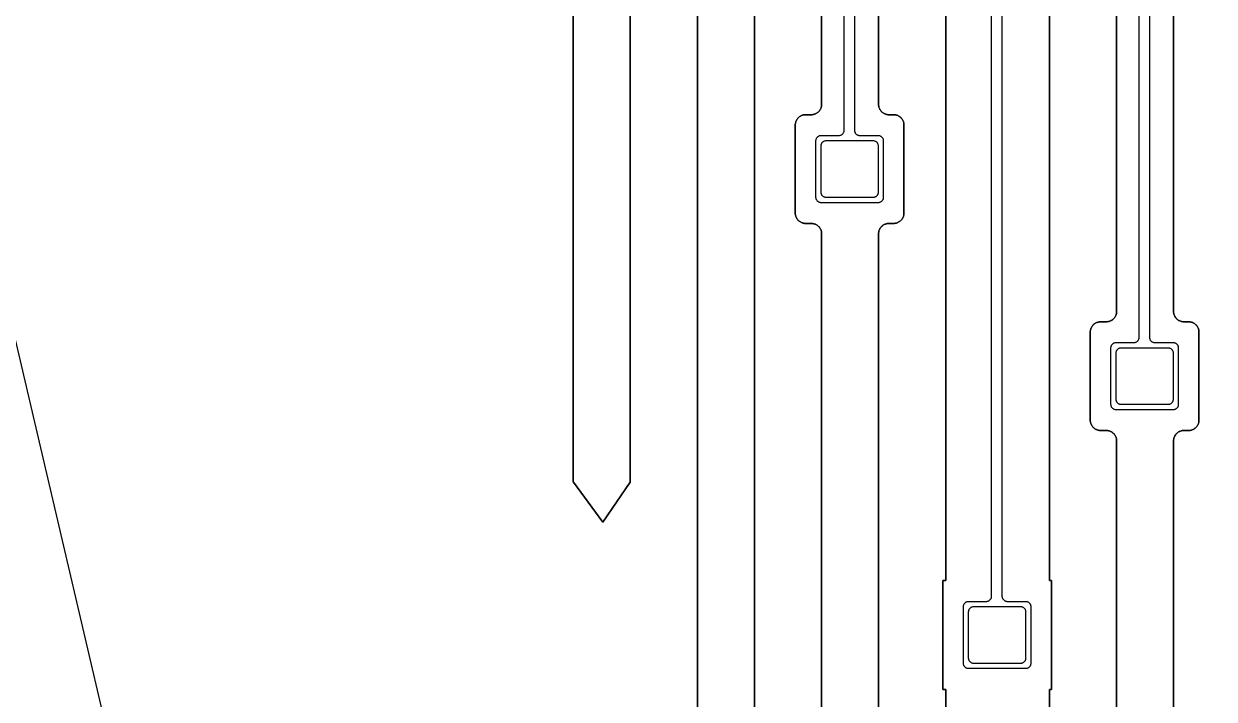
# Model space of a CAD drawing. Extents: x -2057 to 2225, y -44 to 31181.
# Drawn here: x -126.4 to 103.6, y 477.3 to 607.8 of the extents above; entities that cross this region are included whole.
import ezdxf

# ---------------------------------------------------------------- set-up
doc = ezdxf.new("R2010")
doc.units = 0
for name, color, linetype in [('electrode', 6, 'CONTINUOUS'), ('etching', 7, 'CONTINUOUS'), ('L2D0_etching2', 4, 'CONTINUOUS'), ('L3D0_etching3', 5, 'CONTINUOUS'), ('metalization', 8, 'CONTINUOUS'), ('polyimide', 9, 'CONTINUOUS'), ('polyimide_etch_borders', 10, 'CONTINUOUS')]:
    doc.layers.add(name, color=color, linetype=linetype)

msp = doc.modelspace()

# ---------------------------------------------------------------- linework, layer by layer
at = {"layer": 'electrode'}
for points in [[(28.66, 574.247), (28.573, 574.255), (28.487, 574.27), (28.402, 574.293), (28.32, 574.323), (28.241, 574.36), (28.166, 574.403), (28.094, 574.453), (28.027, 574.509), (27.965, 574.571), (27.909, 574.638), (27.859, 574.71), (27.816, 574.785), (27.779, 574.864), (27.749, 574.946), (27.726, 575.031), (27.711, 575.117), (27.703, 575.204), (27.703, 584.291), (27.711, 584.378), (27.726, 584.464), (27.749, 584.548), (27.779, 584.63), (27.816, 584.71), (27.859, 584.785), (27.909, 584.857), (27.965, 584.924), (28.027, 584.985), (28.094, 585.042), (28.166, 585.092), (28.241, 585.135), (28.32, 585.172), (28.402, 585.202), (28.487, 585.225), (28.573, 585.24), (28.66, 585.247), (37.747, 585.247), (37.834, 585.24), (37.92, 585.225), (38.004, 585.202), (38.086, 585.172), (38.166, 585.135), (38.241, 585.092), (38.313, 585.042), (38.38, 584.985), (38.441, 584.924), (38.498, 584.857), (38.548, 584.785), (38.591, 584.71), (38.628, 584.63), (38.658, 584.548), (38.681, 584.464), (38.696, 584.378), (38.703, 584.291), (38.703, 575.204), (38.696, 575.117), (38.681, 575.031), (38.658, 574.946), (38.628, 574.864), (38.591, 574.785), (38.548, 574.71), (38.498, 574.638), (38.441, 574.571), (38.38, 574.509), (38.313, 574.453), (38.241, 574.403), (38.166, 574.36), (38.086, 574.323), (38.004, 574.293), (37.92, 574.27), (37.834, 574.255), (37.747, 574.247)], [(85.66, 534.247), (85.573, 534.255), (85.487, 534.27), (85.402, 534.293), (85.32, 534.323), (85.241, 534.36), (85.166, 534.403), (85.094, 534.453), (85.027, 534.509), (84.965, 534.571), (84.909, 534.638), (84.859, 534.71), (84.816, 534.785), (84.779, 534.864), (84.749, 534.946), (84.726, 535.031), (84.711, 535.117), (84.703, 535.204), (84.703, 544.291), (84.711, 544.378), (84.726, 544.464), (84.749, 544.548), (84.779, 544.63), (84.816, 544.71), (84.859, 544.785), (84.909, 544.857), (84.965, 544.924), (85.027, 544.985), (85.094, 545.042), (85.166, 545.092), (85.241, 545.135), (85.32, 545.172), (85.402, 545.202), (85.487, 545.225), (85.573, 545.24), (85.66, 545.247), (94.747, 545.247), (94.834, 545.24), (94.92, 545.225), (95.004, 545.202), (95.086, 545.172), (95.166, 545.135), (95.241, 545.092), (95.313, 545.042), (95.38, 544.985), (95.441, 544.924), (95.498, 544.857), (95.548, 544.785), (95.591, 544.71), (95.628, 544.63), (95.658, 544.548), (95.681, 544.464), (95.696, 544.378), (95.703, 544.291), (95.703, 535.204), (95.696, 535.117), (95.681, 535.031), (95.658, 534.946), (95.628, 534.864), (95.591, 534.785), (95.548, 534.71), (95.498, 534.638), (95.441, 534.571), (95.38, 534.509), (95.313, 534.453), (95.241, 534.403), (95.166, 534.36), (95.086, 534.323), (95.004, 534.293), (94.92, 534.27), (94.834, 534.255), (94.747, 534.247)], [(57.16, 484.247), (57.073, 484.255), (56.987, 484.27), (56.902, 484.293), (56.82, 484.323), (56.741, 484.36), (56.666, 484.403), (56.594, 484.453), (56.527, 484.509), (56.465, 484.571), (56.409, 484.638), (56.359, 484.71), (56.316, 484.785), (56.279, 484.864), (56.249, 484.946), (56.226, 485.031), (56.211, 485.117), (56.203, 485.204), (56.203, 494.291), (56.211, 494.378), (56.226, 494.464), (56.249, 494.548), (56.279, 494.63), (56.316, 494.71), (56.359, 494.785), (56.409, 494.857), (56.465, 494.924), (56.527, 494.985), (56.594, 495.042), (56.666, 495.092), (56.741, 495.135), (56.82, 495.172), (56.902, 495.202), (56.987, 495.225), (57.073, 495.24), (57.16, 495.247), (66.247, 495.247), (66.334, 495.24), (66.42, 495.225), (66.504, 495.202), (66.586, 495.172), (66.666, 495.135), (66.741, 495.092), (66.813, 495.042), (66.88, 494.985), (66.941, 494.924), (66.998, 494.857), (67.048, 494.785), (67.091, 494.71), (67.128, 494.63), (67.158, 494.548), (67.181, 494.464), (67.196, 494.378), (67.203, 494.291), (67.203, 485.204), (67.196, 485.117), (67.181, 485.031), (67.158, 484.946), (67.128, 484.864), (67.091, 484.785), (67.048, 484.71), (66.998, 484.638), (66.941, 484.571), (66.88, 484.509), (66.813, 484.453), (66.741, 484.403), (66.666, 484.36), (66.586, 484.323), (66.504, 484.293), (66.42, 484.27), (66.334, 484.255), (66.247, 484.247)]]:
    msp.add_lwpolyline(points, close=True, dxfattribs=at)
at = {"layer": 'etching'}
for points in [[(1890.612, 20342.595), (1890.612, 10404.624), (907.37, 8971.06), (907.37, 3311.52), (208.395, -1.125), (80.82, -44.08), (0, 0), (-775.12, 3311.52), (-775.12, 8985.76), (-1736.396, 10397.27), (-1736.396, 20343.044)], [(27.792, 9035.371), (27.792, 592.185), (27.784, 592.059), (27.769, 591.934), (27.745, 591.811), (27.714, 591.689), (27.675, 591.57), (27.629, 591.453), (27.575, 591.339), (27.515, 591.229), (27.447, 591.123), (27.373, 591.021), (27.293, 590.924), (27.207, 590.832), (27.116, 590.746), (27.019, 590.666), (26.917, 590.592), (26.811, 590.525), (26.701, 590.465), (26.587, 590.411), (26.47, 590.365), (26.351, 590.326), (26.229, 590.295), (26.105, 590.271), (25.981, 590.255), (25.855, 590.247), (24.641, 590.247), (24.515, 590.24), (24.39, 590.224), (24.267, 590.2), (24.145, 590.169), (24.026, 590.13), (23.909, 590.084), (23.795, 590.03), (23.685, 589.97), (23.579, 589.902), (23.477, 589.828), (23.38, 589.748), (23.288, 589.662), (23.202, 589.571), (23.122, 589.474), (23.048, 589.372), (22.981, 589.266), (22.921, 589.156), (22.867, 589.042), (22.821, 588.925), (22.782, 588.806), (22.751, 588.684), (22.727, 588.56), (22.711, 588.436), (22.703, 588.31), (22.703, 571.185), (22.711, 571.059), (22.727, 570.934), (22.751, 570.811), (22.782, 570.689), (22.821, 570.57), (22.867, 570.453), (22.921, 570.339), (22.981, 570.229), (23.048, 570.123), (23.122, 570.021), (23.202, 569.924), (23.288, 569.832), (23.38, 569.746), (23.477, 569.666), (23.579, 569.592), (23.685, 569.525), (23.795, 569.465), (23.909, 569.411), (24.026, 569.365), (24.145, 569.326), (24.267, 569.295), (24.39, 569.271), (24.515, 569.255), (24.641, 569.247), (25.855, 569.247), (25.981, 569.24), (26.105, 569.224), (26.229, 569.2), (26.351, 569.169), (26.47, 569.13), (26.587, 569.084), (26.701, 569.03), (26.811, 568.97), (26.917, 568.902), (27.019, 568.828), (27.116, 568.748), (27.207, 568.662), (27.293, 568.571), (27.373, 568.474), (27.447, 568.372), (27.515, 568.266), (27.575, 568.156), (27.629, 568.042), (27.675, 567.925), (27.714, 567.806), (27.745, 567.684), (27.769, 567.56), (27.784, 567.436), (27.792, 567.31), (27.792, 319.247)], [(38.792, 319.247), (38.792, 567.31), (38.8, 567.436), (38.816, 567.56), (38.84, 567.684), (38.871, 567.806), (38.91, 567.925), (38.956, 568.042), (39.009, 568.156), (39.07, 568.266), (39.137, 568.372), (39.211, 568.474), (39.291, 568.571), (39.377, 568.662), (39.469, 568.748), (39.566, 568.828), (39.668, 568.902), (39.774, 568.97), (39.884, 569.03), (39.998, 569.084), (40.114, 569.13), (40.234, 569.169), (40.356, 569.2), (40.479, 569.224), (40.604, 569.24), (40.729, 569.247), (41.766, 569.247), (41.892, 569.255), (42.016, 569.271), (42.14, 569.295), (42.262, 569.326), (42.381, 569.365), (42.498, 569.411), (42.612, 569.465), (42.722, 569.525), (42.828, 569.592), (42.93, 569.666), (43.027, 569.746), (43.118, 569.832), (43.204, 569.924), (43.284, 570.021), (43.358, 570.123), (43.426, 570.229), (43.486, 570.339), (43.54, 570.453), (43.586, 570.57), (43.625, 570.689), (43.656, 570.811), (43.68, 570.934), (43.696, 571.059), (43.703, 571.185), (43.703, 588.31), (43.696, 588.436), (43.68, 588.56), (43.656, 588.684), (43.625, 588.806), (43.586, 588.925), (43.54, 589.042), (43.486, 589.156), (43.426, 589.266), (43.358, 589.372), (43.284, 589.474), (43.204, 589.571), (43.118, 589.662), (43.027, 589.748), (42.93, 589.828), (42.828, 589.902), (42.722, 589.97), (42.612, 590.03), (42.498, 590.084), (42.381, 590.13), (42.262, 590.169), (42.14, 590.2), (42.016, 590.224), (41.892, 590.24), (41.766, 590.247), (40.729, 590.247), (40.604, 590.255), (40.479, 590.271), (40.356, 590.295), (40.234, 590.326), (40.114, 590.365), (39.998, 590.411), (39.884, 590.465), (39.774, 590.525), (39.668, 590.592), (39.566, 590.666), (39.469, 590.746), (39.377, 590.832), (39.291, 590.924), (39.211, 591.021), (39.137, 591.123), (39.07, 591.229), (39.009, 591.339), (38.956, 591.453), (38.91, 591.57), (38.871, 591.689), (38.84, 591.811), (38.816, 591.934), (38.8, 592.059), (38.792, 592.185), (38.792, 9035.377)], [(51.792, 9035.371), (51.792, 500.247), (51.203, 500.247), (51.203, 479.247), (51.792, 479.247), (51.792, 90.707)], [(71.792, 90.707), (71.792, 479.247), (72.203, 479.247), (72.203, 500.247), (71.792, 500.247), (71.792, 9035.377)], [(84.792, 9035.371), (84.792, 552.185), (84.784, 552.059), (84.769, 551.934), (84.745, 551.811), (84.714, 551.689), (84.675, 551.57), (84.629, 551.453), (84.575, 551.339), (84.515, 551.229), (84.447, 551.123), (84.373, 551.021), (84.293, 550.924), (84.207, 550.832), (84.116, 550.746), (84.019, 550.666), (83.917, 550.592), (83.811, 550.525), (83.701, 550.465), (83.587, 550.411), (83.47, 550.365), (83.351, 550.326), (83.229, 550.295), (83.105, 550.271), (82.981, 550.255), (82.855, 550.247), (81.641, 550.247), (81.515, 550.24), (81.39, 550.224), (81.267, 550.2), (81.145, 550.169), (81.026, 550.13), (80.909, 550.084), (80.795, 550.03), (80.685, 549.97), (80.579, 549.902), (80.477, 549.828), (80.38, 549.748), (80.288, 549.662), (80.202, 549.571), (80.122, 549.474), (80.048, 549.372), (79.981, 549.266), (79.921, 549.156), (79.867, 549.042), (79.821, 548.925), (79.782, 548.806), (79.751, 548.684), (79.727, 548.56), (79.711, 548.436), (79.703, 548.31), (79.703, 531.185), (79.711, 531.059), (79.727, 530.934), (79.751, 530.811), (79.782, 530.689), (79.821, 530.57), (79.867, 530.453), (79.921, 530.339), (79.981, 530.229), (80.048, 530.123), (80.122, 530.021), (80.202, 529.924), (80.288, 529.832), (80.38, 529.746), (80.477, 529.666), (80.579, 529.592), (80.685, 529.525), (80.795, 529.465), (80.909, 529.411), (81.026, 529.365), (81.145, 529.326), (81.267, 529.295), (81.39, 529.271), (81.515, 529.255), (81.641, 529.247), (82.855, 529.247), (82.981, 529.24), (83.105, 529.224), (83.229, 529.2), (83.351, 529.169), (83.47, 529.13), (83.587, 529.084), (83.701, 529.03), (83.811, 528.97), (83.917, 528.902), (84.019, 528.828), (84.116, 528.748), (84.207, 528.662), (84.293, 528.571), (84.373, 528.474), (84.447, 528.372), (84.515, 528.266), (84.575, 528.156), (84.629, 528.042), (84.675, 527.925), (84.714, 527.806), (84.745, 527.684), (84.769, 527.56), (84.784, 527.436), (84.792, 527.31), (84.792, 271.247)], [(95.754, 271.247), (95.792, 527.31), (95.8, 527.436), (95.816, 527.56), (95.84, 527.684), (95.871, 527.806), (95.91, 527.925), (95.956, 528.042), (96.009, 528.156), (96.07, 528.266), (96.137, 528.372), (96.211, 528.474), (96.291, 528.571), (96.377, 528.662), (96.469, 528.748), (96.566, 528.828), (96.668, 528.902), (96.774, 528.97), (96.884, 529.03), (96.998, 529.084), (97.114, 529.13), (97.234, 529.169), (97.356, 529.2), (97.479, 529.224), (97.604, 529.24), (97.729, 529.247), (98.766, 529.247), (98.892, 529.255), (99.016, 529.271), (99.14, 529.295), (99.262, 529.326), (99.381, 529.365), (99.498, 529.411), (99.612, 529.465), (99.722, 529.525), (99.828, 529.592), (99.93, 529.666), (100.027, 529.746), (100.118, 529.832), (100.204, 529.924), (100.284, 530.021), (100.358, 530.123), (100.426, 530.229), (100.486, 530.339), (100.54, 530.453), (100.586, 530.57), (100.625, 530.689), (100.656, 530.811), (100.68, 530.934), (100.696, 531.059), (100.703, 531.185), (100.703, 548.31), (100.696, 548.436), (100.68, 548.56), (100.656, 548.684), (100.625, 548.806), (100.586, 548.925), (100.54, 549.042), (100.486, 549.156), (100.426, 549.266), (100.358, 549.372), (100.284, 549.474), (100.204, 549.571), (100.118, 549.662), (100.027, 549.748), (99.93, 549.828), (99.828, 549.902), (99.722, 549.97), (99.612, 550.03), (99.498, 550.084), (99.381, 550.13), (99.262, 550.169), (99.14, 550.2), (99.016, 550.224), (98.892, 550.24), (98.766, 550.247), (97.729, 550.247), (97.604, 550.255), (97.479, 550.271), (97.356, 550.295), (97.234, 550.326), (97.114, 550.365), (96.998, 550.411), (96.884, 550.465), (96.774, 550.525), (96.668, 550.592), (96.566, 550.666), (96.469, 550.746), (96.377, 550.832), (96.291, 550.924), (96.211, 551.021), (96.137, 551.123), (96.07, 551.229), (96.009, 551.339), (95.956, 551.453), (95.91, 551.57), (95.871, 551.689), (95.84, 551.811), (95.816, 551.934), (95.8, 552.059), (95.792, 552.185), (95.792, 9035.377)], [(-20.208, 767.31), (-20.208, 519.247), (-20.17, 519.247), (-14.49, 511.52), (-9.208, 519.247), (-9.208, 767.31)], [(3.792, 667.31), (3.792, 419.247)], [(14.792, 419.247), (14.792, 667.31)]]:
    msp.add_lwpolyline(points, dxfattribs=at)
at = {"layer": 'L2D0_etching2'}
msp.add_lwpolyline([(1890.612, 20342.595), (1890.612, 10404.624), (907.37, 8971.06), (907.37, 3311.52), (208.395, -1.125), (80.82, -44.08), (0, 0), (-775.12, 3311.52), (-775.12, 8985.76), (-1736.396, 10397.27), (-1736.396, 20343.044)], dxfattribs=at)
at = {"layer": 'L3D0_etching3'}
for points in [[(1890.612, 20342.595), (1890.612, 10404.624), (907.37, 8971.06), (907.37, 3311.52), (208.395, -1.125), (80.82, -44.08), (0, 0), (-775.12, 3311.52), (-775.12, 8985.76), (-1736.396, 10397.27), (-1736.396, 20343.044)], [(27.792, 9035.371), (27.792, 592.185), (27.784, 592.059), (27.769, 591.934), (27.745, 591.811), (27.714, 591.689), (27.675, 591.57), (27.629, 591.453), (27.575, 591.339), (27.515, 591.229), (27.447, 591.123), (27.373, 591.021), (27.293, 590.924), (27.207, 590.832), (27.116, 590.746), (27.019, 590.666), (26.917, 590.592), (26.811, 590.525), (26.701, 590.465), (26.587, 590.411), (26.47, 590.365), (26.351, 590.326), (26.229, 590.295), (26.105, 590.271), (25.981, 590.255), (25.855, 590.247), (24.641, 590.247), (24.515, 590.24), (24.39, 590.224), (24.267, 590.2), (24.145, 590.169), (24.026, 590.13), (23.909, 590.084), (23.795, 590.03), (23.685, 589.97), (23.579, 589.902), (23.477, 589.828), (23.38, 589.748), (23.288, 589.662), (23.202, 589.571), (23.122, 589.474), (23.048, 589.372), (22.981, 589.266), (22.921, 589.156), (22.867, 589.042), (22.821, 588.925), (22.782, 588.806), (22.751, 588.684), (22.727, 588.56), (22.711, 588.436), (22.703, 588.31), (22.703, 571.185), (22.711, 571.059), (22.727, 570.934), (22.751, 570.811), (22.782, 570.689), (22.821, 570.57), (22.867, 570.453), (22.921, 570.339), (22.981, 570.229), (23.048, 570.123), (23.122, 570.021), (23.202, 569.924), (23.288, 569.832), (23.38, 569.746), (23.477, 569.666), (23.579, 569.592), (23.685, 569.525), (23.795, 569.465), (23.909, 569.411), (24.026, 569.365), (24.145, 569.326), (24.267, 569.295), (24.39, 569.271), (24.515, 569.255), (24.641, 569.247), (25.855, 569.247), (25.981, 569.24), (26.105, 569.224), (26.229, 569.2), (26.351, 569.169), (26.47, 569.13), (26.587, 569.084), (26.701, 569.03), (26.811, 568.97), (26.917, 568.902), (27.019, 568.828), (27.116, 568.748), (27.207, 568.662), (27.293, 568.571), (27.373, 568.474), (27.447, 568.372), (27.515, 568.266), (27.575, 568.156), (27.629, 568.042), (27.675, 567.925), (27.714, 567.806), (27.745, 567.684), (27.769, 567.56), (27.784, 567.436), (27.792, 567.31), (27.792, 319.247)], [(38.792, 319.247), (38.792, 567.31), (38.8, 567.436), (38.816, 567.56), (38.84, 567.684), (38.871, 567.806), (38.91, 567.925), (38.956, 568.042), (39.009, 568.156), (39.07, 568.266), (39.137, 568.372), (39.211, 568.474), (39.291, 568.571), (39.377, 568.662), (39.469, 568.748), (39.566, 568.828), (39.668, 568.902), (39.774, 568.97), (39.884, 569.03), (39.998, 569.084), (40.114, 569.13), (40.234, 569.169), (40.356, 569.2), (40.479, 569.224), (40.604, 569.24), (40.729, 569.247), (41.766, 569.247), (41.892, 569.255), (42.016, 569.271), (42.14, 569.295), (42.262, 569.326), (42.381, 569.365), (42.498, 569.411), (42.612, 569.465), (42.722, 569.525), (42.828, 569.592), (42.93, 569.666), (43.027, 569.746), (43.118, 569.832), (43.204, 569.924), (43.284, 570.021), (43.358, 570.123), (43.426, 570.229), (43.486, 570.339), (43.54, 570.453), (43.586, 570.57), (43.625, 570.689), (43.656, 570.811), (43.68, 570.934), (43.696, 571.059), (43.703, 571.185), (43.703, 588.31), (43.696, 588.436), (43.68, 588.56), (43.656, 588.684), (43.625, 588.806), (43.586, 588.925), (43.54, 589.042), (43.486, 589.156), (43.426, 589.266), (43.358, 589.372), (43.284, 589.474), (43.204, 589.571), (43.118, 589.662), (43.027, 589.748), (42.93, 589.828), (42.828, 589.902), (42.722, 589.97), (42.612, 590.03), (42.498, 590.084), (42.381, 590.13), (42.262, 590.169), (42.14, 590.2), (42.016, 590.224), (41.892, 590.24), (41.766, 590.247), (40.729, 590.247), (40.604, 590.255), (40.479, 590.271), (40.356, 590.295), (40.234, 590.326), (40.114, 590.365), (39.998, 590.411), (39.884, 590.465), (39.774, 590.525), (39.668, 590.592), (39.566, 590.666), (39.469, 590.746), (39.377, 590.832), (39.291, 590.924), (39.211, 591.021), (39.137, 591.123), (39.07, 591.229), (39.009, 591.339), (38.956, 591.453), (38.91, 591.57), (38.871, 591.689), (38.84, 591.811), (38.816, 591.934), (38.8, 592.059), (38.792, 592.185), (38.792, 9035.377)], [(51.792, 9035.371), (51.792, 500.247), (51.203, 500.247), (51.203, 479.247), (51.792, 479.247), (51.792, 90.707)], [(71.792, 90.707), (71.792, 479.247), (72.203, 479.247), (72.203, 500.247), (71.792, 500.247), (71.792, 9035.377)], [(84.792, 9035.371), (84.792, 552.185), (84.784, 552.059), (84.769, 551.934), (84.745, 551.811), (84.714, 551.689), (84.675, 551.57), (84.629, 551.453), (84.575, 551.339), (84.515, 551.229), (84.447, 551.123), (84.373, 551.021), (84.293, 550.924), (84.207, 550.832), (84.116, 550.746), (84.019, 550.666), (83.917, 550.592), (83.811, 550.525), (83.701, 550.465), (83.587, 550.411), (83.47, 550.365), (83.351, 550.326), (83.229, 550.295), (83.105, 550.271), (82.981, 550.255), (82.855, 550.247), (81.641, 550.247), (81.515, 550.24), (81.39, 550.224), (81.267, 550.2), (81.145, 550.169), (81.026, 550.13), (80.909, 550.084), (80.795, 550.03), (80.685, 549.97), (80.579, 549.902), (80.477, 549.828), (80.38, 549.748), (80.288, 549.662), (80.202, 549.571), (80.122, 549.474), (80.048, 549.372), (79.981, 549.266), (79.921, 549.156), (79.867, 549.042), (79.821, 548.925), (79.782, 548.806), (79.751, 548.684), (79.727, 548.56), (79.711, 548.436), (79.703, 548.31), (79.703, 531.185), (79.711, 531.059), (79.727, 530.934), (79.751, 530.811), (79.782, 530.689), (79.821, 530.57), (79.867, 530.453), (79.921, 530.339), (79.981, 530.229), (80.048, 530.123), (80.122, 530.021), (80.202, 529.924), (80.288, 529.832), (80.38, 529.746), (80.477, 529.666), (80.579, 529.592), (80.685, 529.525), (80.795, 529.465), (80.909, 529.411), (81.026, 529.365), (81.145, 529.326), (81.267, 529.295), (81.39, 529.271), (81.515, 529.255), (81.641, 529.247), (82.855, 529.247), (82.981, 529.24), (83.105, 529.224), (83.229, 529.2), (83.351, 529.169), (83.47, 529.13), (83.587, 529.084), (83.701, 529.03), (83.811, 528.97), (83.917, 528.902), (84.019, 528.828), (84.116, 528.748), (84.207, 528.662), (84.293, 528.571), (84.373, 528.474), (84.447, 528.372), (84.515, 528.266), (84.575, 528.156), (84.629, 528.042), (84.675, 527.925), (84.714, 527.806), (84.745, 527.684), (84.769, 527.56), (84.784, 527.436), (84.792, 527.31), (84.792, 271.247)], [(95.754, 271.247), (95.792, 527.31), (95.8, 527.436), (95.816, 527.56), (95.84, 527.684), (95.871, 527.806), (95.91, 527.925), (95.956, 528.042), (96.009, 528.156), (96.07, 528.266), (96.137, 528.372), (96.211, 528.474), (96.291, 528.571), (96.377, 528.662), (96.469, 528.748), (96.566, 528.828), (96.668, 528.902), (96.774, 528.97), (96.884, 529.03), (96.998, 529.084), (97.114, 529.13), (97.234, 529.169), (97.356, 529.2), (97.479, 529.224), (97.604, 529.24), (97.729, 529.247), (98.766, 529.247), (98.892, 529.255), (99.016, 529.271), (99.14, 529.295), (99.262, 529.326), (99.381, 529.365), (99.498, 529.411), (99.612, 529.465), (99.722, 529.525), (99.828, 529.592), (99.93, 529.666), (100.027, 529.746), (100.118, 529.832), (100.204, 529.924), (100.284, 530.021), (100.358, 530.123), (100.426, 530.229), (100.486, 530.339), (100.54, 530.453), (100.586, 530.57), (100.625, 530.689), (100.656, 530.811), (100.68, 530.934), (100.696, 531.059), (100.703, 531.185), (100.703, 548.31), (100.696, 548.436), (100.68, 548.56), (100.656, 548.684), (100.625, 548.806), (100.586, 548.925), (100.54, 549.042), (100.486, 549.156), (100.426, 549.266), (100.358, 549.372), (100.284, 549.474), (100.204, 549.571), (100.118, 549.662), (100.027, 549.748), (99.93, 549.828), (99.828, 549.902), (99.722, 549.97), (99.612, 550.03), (99.498, 550.084), (99.381, 550.13), (99.262, 550.169), (99.14, 550.2), (99.016, 550.224), (98.892, 550.24), (98.766, 550.247), (97.729, 550.247), (97.604, 550.255), (97.479, 550.271), (97.356, 550.295), (97.234, 550.326), (97.114, 550.365), (96.998, 550.411), (96.884, 550.465), (96.774, 550.525), (96.668, 550.592), (96.566, 550.666), (96.469, 550.746), (96.377, 550.832), (96.291, 550.924), (96.211, 551.021), (96.137, 551.123), (96.07, 551.229), (96.009, 551.339), (95.956, 551.453), (95.91, 551.57), (95.871, 551.689), (95.84, 551.811), (95.816, 551.934), (95.8, 552.059), (95.792, 552.185), (95.792, 9035.377)], [(-20.208, 767.31), (-20.208, 519.247), (-20.17, 519.247), (-14.49, 511.52), (-9.208, 519.247), (-9.208, 767.31)], [(3.792, 667.31), (3.792, 419.247)], [(14.792, 419.247), (14.792, 667.31)]]:
    msp.add_lwpolyline(points, dxfattribs=at)
at = {"layer": 'metalization'}
for points in [[(34.142, 9040.22), (34.142, 587.204), (34.15, 587.117), (34.165, 587.031), (34.188, 586.946), (34.218, 586.864), (34.254, 586.785), (34.298, 586.71), (34.348, 586.638), (34.404, 586.571), (34.466, 586.509), (34.533, 586.453), (34.604, 586.403), (34.68, 586.36), (34.759, 586.323), (34.841, 586.293), (34.926, 586.27), (35.012, 586.255), (35.099, 586.247), (38.747, 586.247), (38.834, 586.24), (38.92, 586.225), (39.004, 586.202), (39.086, 586.172), (39.166, 586.135), (39.241, 586.092), (39.313, 586.042), (39.38, 585.985), (39.441, 585.924), (39.498, 585.857), (39.548, 585.785), (39.591, 585.71), (39.628, 585.63), (39.658, 585.548), (39.681, 585.464), (39.696, 585.378), (39.703, 585.291), (39.703, 574.204), (39.696, 574.117), (39.681, 574.031), (39.658, 573.946), (39.628, 573.864), (39.591, 573.785), (39.548, 573.71), (39.498, 573.638), (39.441, 573.571), (39.38, 573.509), (39.313, 573.453), (39.241, 573.403), (39.166, 573.36), (39.086, 573.323), (39.004, 573.293), (38.92, 573.27), (38.834, 573.255), (38.747, 573.247), (27.66, 573.247), (27.573, 573.255), (27.487, 573.27), (27.402, 573.293), (27.32, 573.323), (27.241, 573.36), (27.166, 573.403), (27.094, 573.453), (27.027, 573.509), (26.965, 573.571), (26.909, 573.638), (26.859, 573.71), (26.816, 573.785), (26.779, 573.864), (26.749, 573.946), (26.726, 574.031), (26.711, 574.117), (26.703, 574.204), (26.703, 585.291), (26.711, 585.378), (26.726, 585.464), (26.749, 585.548), (26.779, 585.63), (26.816, 585.71), (26.859, 585.785), (26.909, 585.857), (26.965, 585.924), (27.027, 585.985), (27.094, 586.042), (27.166, 586.092), (27.241, 586.135), (27.32, 586.172), (27.402, 586.202), (27.487, 586.225), (27.573, 586.24), (27.66, 586.247), (31.186, 586.247), (31.273, 586.255), (31.359, 586.27), (31.443, 586.293), (31.525, 586.323), (31.604, 586.36), (31.68, 586.403), (31.752, 586.453), (31.819, 586.509), (31.88, 586.571), (31.936, 586.638), (31.986, 586.71), (32.03, 586.785), (32.067, 586.864), (32.097, 586.946), (32.12, 587.031), (32.135, 587.117), (32.142, 587.204), (32.142, 9040.22)], [(62.642, 9040.22), (62.642, 497.204), (62.65, 497.117), (62.665, 497.031), (62.688, 496.946), (62.718, 496.864), (62.754, 496.785), (62.798, 496.71), (62.848, 496.638), (62.904, 496.571), (62.966, 496.509), (63.033, 496.453), (63.104, 496.403), (63.18, 496.36), (63.259, 496.323), (63.341, 496.293), (63.426, 496.27), (63.512, 496.255), (63.599, 496.247), (67.247, 496.247), (67.334, 496.24), (67.42, 496.225), (67.504, 496.202), (67.586, 496.172), (67.666, 496.135), (67.741, 496.092), (67.813, 496.042), (67.88, 495.985), (67.941, 495.924), (67.998, 495.857), (68.048, 495.785), (68.091, 495.71), (68.128, 495.63), (68.158, 495.548), (68.181, 495.464), (68.196, 495.378), (68.203, 495.291), (68.203, 484.204), (68.196, 484.117), (68.181, 484.031), (68.158, 483.946), (68.128, 483.864), (68.091, 483.785), (68.048, 483.71), (67.998, 483.638), (67.941, 483.571), (67.88, 483.509), (67.813, 483.453), (67.741, 483.403), (67.666, 483.36), (67.586, 483.323), (67.504, 483.293), (67.42, 483.27), (67.334, 483.255), (67.247, 483.247), (56.16, 483.247), (56.073, 483.255), (55.987, 483.27), (55.902, 483.293), (55.82, 483.323), (55.741, 483.36), (55.666, 483.403), (55.594, 483.453), (55.527, 483.509), (55.465, 483.571), (55.409, 483.638), (55.359, 483.71), (55.316, 483.785), (55.279, 483.864), (55.249, 483.946), (55.226, 484.031), (55.211, 484.117), (55.203, 484.204), (55.203, 495.291), (55.211, 495.378), (55.226, 495.464), (55.249, 495.548), (55.279, 495.63), (55.316, 495.71), (55.359, 495.785), (55.409, 495.857), (55.465, 495.924), (55.527, 495.985), (55.594, 496.042), (55.666, 496.092), (55.741, 496.135), (55.82, 496.172), (55.902, 496.202), (55.987, 496.225), (56.073, 496.24), (56.16, 496.247), (59.686, 496.247), (59.773, 496.255), (59.859, 496.27), (59.943, 496.293), (60.025, 496.323), (60.104, 496.36), (60.18, 496.403), (60.252, 496.453), (60.319, 496.509), (60.38, 496.571), (60.436, 496.638), (60.486, 496.71), (60.53, 496.785), (60.567, 496.864), (60.597, 496.946), (60.62, 497.031), (60.635, 497.117), (60.642, 497.204), (60.642, 9040.22)], [(91.142, 9040.22), (91.142, 547.204), (91.15, 547.117), (91.165, 547.031), (91.188, 546.946), (91.218, 546.864), (91.254, 546.785), (91.298, 546.71), (91.348, 546.638), (91.404, 546.571), (91.466, 546.509), (91.533, 546.453), (91.604, 546.403), (91.68, 546.36), (91.759, 546.323), (91.841, 546.293), (91.926, 546.27), (92.012, 546.255), (92.099, 546.247), (95.747, 546.247), (95.834, 546.24), (95.92, 546.225), (96.004, 546.202), (96.086, 546.172), (96.166, 546.135), (96.241, 546.092), (96.313, 546.042), (96.38, 545.985), (96.441, 545.924), (96.498, 545.857), (96.548, 545.785), (96.591, 545.71), (96.628, 545.63), (96.658, 545.548), (96.681, 545.464), (96.696, 545.378), (96.703, 545.291), (96.703, 534.204), (96.696, 534.117), (96.681, 534.031), (96.658, 533.946), (96.628, 533.864), (96.591, 533.785), (96.548, 533.71), (96.498, 533.638), (96.441, 533.571), (96.38, 533.509), (96.313, 533.453), (96.241, 533.403), (96.166, 533.36), (96.086, 533.323), (96.004, 533.293), (95.92, 533.27), (95.834, 533.255), (95.747, 533.247), (84.66, 533.247), (84.573, 533.255), (84.487, 533.27), (84.402, 533.293), (84.32, 533.323), (84.241, 533.36), (84.166, 533.403), (84.094, 533.453), (84.027, 533.509), (83.965, 533.571), (83.909, 533.638), (83.859, 533.71), (83.816, 533.785), (83.779, 533.864), (83.749, 533.946), (83.726, 534.031), (83.711, 534.117), (83.703, 534.204), (83.703, 545.291), (83.711, 545.378), (83.726, 545.464), (83.749, 545.548), (83.779, 545.63), (83.816, 545.71), (83.859, 545.785), (83.909, 545.857), (83.965, 545.924), (84.027, 545.985), (84.094, 546.042), (84.166, 546.092), (84.241, 546.135), (84.32, 546.172), (84.402, 546.202), (84.487, 546.225), (84.573, 546.24), (84.66, 546.247), (88.186, 546.247), (88.273, 546.255), (88.359, 546.27), (88.443, 546.293), (88.525, 546.323), (88.604, 546.36), (88.68, 546.403), (88.752, 546.453), (88.819, 546.509), (88.88, 546.571), (88.936, 546.638), (88.986, 546.71), (89.03, 546.785), (89.067, 546.864), (89.097, 546.946), (89.12, 547.031), (89.135, 547.117), (89.142, 547.204), (89.142, 9040.22)]]:
    msp.add_lwpolyline(points, dxfattribs=at)
at = {"layer": 'polyimide'}
for points in [[(27.792, 319.247), (27.792, 567.31), (27.784, 567.436), (27.769, 567.56), (27.745, 567.684), (27.714, 567.806), (27.675, 567.925), (27.629, 568.042), (27.575, 568.156), (27.515, 568.266), (27.447, 568.372), (27.373, 568.474), (27.293, 568.571), (27.207, 568.662), (27.116, 568.748), (27.019, 568.828), (26.917, 568.902), (26.811, 568.97), (26.701, 569.03), (26.587, 569.084), (26.47, 569.13), (26.351, 569.169), (26.229, 569.2), (26.105, 569.224), (25.981, 569.24), (25.855, 569.247), (24.641, 569.247), (24.515, 569.255), (24.39, 569.271), (24.267, 569.295), (24.145, 569.326), (24.026, 569.365), (23.909, 569.411), (23.795, 569.465), (23.685, 569.525), (23.579, 569.592), (23.477, 569.666), (23.38, 569.746), (23.288, 569.832), (23.202, 569.924), (23.122, 570.021), (23.048, 570.123), (22.981, 570.229), (22.921, 570.339), (22.867, 570.453), (22.821, 570.57), (22.782, 570.689), (22.751, 570.811), (22.727, 570.934), (22.711, 571.059), (22.703, 571.185), (22.703, 588.31), (22.711, 588.436), (22.727, 588.56), (22.751, 588.684), (22.782, 588.806), (22.821, 588.925), (22.867, 589.042), (22.921, 589.156), (22.981, 589.266), (23.048, 589.372), (23.122, 589.474), (23.202, 589.571), (23.288, 589.662), (23.38, 589.748), (23.477, 589.828), (23.579, 589.902), (23.685, 589.97), (23.795, 590.03), (23.909, 590.084), (24.026, 590.13), (24.145, 590.169), (24.267, 590.2), (24.39, 590.224), (24.515, 590.24), (24.641, 590.247), (25.855, 590.247), (25.981, 590.255), (26.105, 590.271), (26.229, 590.295), (26.351, 590.326), (26.47, 590.365), (26.587, 590.411), (26.701, 590.465), (26.811, 590.525), (26.917, 590.592), (27.019, 590.666), (27.116, 590.746), (27.207, 590.832), (27.293, 590.924), (27.373, 591.021), (27.447, 591.123), (27.515, 591.229), (27.575, 591.339), (27.629, 591.453), (27.675, 591.57), (27.714, 591.689), (27.745, 591.811), (27.769, 591.934), (27.784, 592.059), (27.792, 592.185), (27.792, 9035.371)], [(27.792, 9035.371), (27.792, 592.185), (27.784, 592.059), (27.769, 591.934), (27.745, 591.811), (27.714, 591.689), (27.675, 591.57), (27.629, 591.453), (27.575, 591.339), (27.515, 591.229), (27.447, 591.123), (27.373, 591.021), (27.293, 590.924), (27.207, 590.832), (27.116, 590.746), (27.019, 590.666), (26.917, 590.592), (26.811, 590.525), (26.701, 590.465), (26.587, 590.411), (26.47, 590.365), (26.351, 590.326), (26.229, 590.295), (26.105, 590.271), (25.981, 590.255), (25.855, 590.247), (24.641, 590.247), (24.515, 590.24), (24.39, 590.224), (24.267, 590.2), (24.145, 590.169), (24.026, 590.13), (23.909, 590.084), (23.795, 590.03), (23.685, 589.97), (23.579, 589.902), (23.477, 589.828), (23.38, 589.748), (23.288, 589.662), (23.202, 589.571), (23.122, 589.474), (23.048, 589.372), (22.981, 589.266), (22.921, 589.156), (22.867, 589.042), (22.821, 588.925), (22.782, 588.806), (22.751, 588.684), (22.727, 588.56), (22.711, 588.436), (22.703, 588.31), (22.703, 571.185), (22.711, 571.059), (22.727, 570.934), (22.751, 570.811), (22.782, 570.689), (22.821, 570.57), (22.867, 570.453), (22.921, 570.339), (22.981, 570.229), (23.048, 570.123), (23.122, 570.021), (23.202, 569.924), (23.288, 569.832), (23.38, 569.746), (23.477, 569.666), (23.579, 569.592), (23.685, 569.525), (23.795, 569.465), (23.909, 569.411), (24.026, 569.365), (24.145, 569.326), (24.267, 569.295), (24.39, 569.271), (24.515, 569.255), (24.641, 569.247), (25.855, 569.247), (25.981, 569.24), (26.105, 569.224), (26.229, 569.2), (26.351, 569.169), (26.47, 569.13), (26.587, 569.084), (26.701, 569.03), (26.811, 568.97), (26.917, 568.902), (27.019, 568.828), (27.116, 568.748), (27.207, 568.662), (27.293, 568.571), (27.373, 568.474), (27.447, 568.372), (27.515, 568.266), (27.575, 568.156), (27.629, 568.042), (27.675, 567.925), (27.714, 567.806), (27.745, 567.684), (27.769, 567.56), (27.784, 567.436), (27.792, 567.31), (27.792, 319.247)], [(38.792, 9035.377), (38.792, 592.185), (38.8, 592.059), (38.816, 591.934), (38.84, 591.811), (38.871, 591.689), (38.91, 591.57), (38.956, 591.453), (39.009, 591.339), (39.07, 591.229), (39.137, 591.123), (39.211, 591.021), (39.291, 590.924), (39.377, 590.832), (39.469, 590.746), (39.566, 590.666), (39.668, 590.592), (39.774, 590.525), (39.884, 590.465), (39.998, 590.411), (40.114, 590.365), (40.234, 590.326), (40.356, 590.295), (40.479, 590.271), (40.604, 590.255), (40.729, 590.247), (41.766, 590.247), (41.892, 590.24), (42.016, 590.224), (42.14, 590.2), (42.262, 590.169), (42.381, 590.13), (42.498, 590.084), (42.612, 590.03), (42.722, 589.97), (42.828, 589.902), (42.93, 589.828), (43.027, 589.748), (43.118, 589.662), (43.204, 589.571), (43.284, 589.474), (43.358, 589.372), (43.426, 589.266), (43.486, 589.156), (43.54, 589.042), (43.586, 588.925), (43.625, 588.806), (43.656, 588.684), (43.68, 588.56), (43.696, 588.436), (43.703, 588.31), (43.703, 571.185), (43.696, 571.059), (43.68, 570.934), (43.656, 570.811), (43.625, 570.689), (43.586, 570.57), (43.54, 570.453), (43.486, 570.339), (43.426, 570.229), (43.358, 570.123), (43.284, 570.021), (43.204, 569.924), (43.118, 569.832), (43.027, 569.746), (42.93, 569.666), (42.828, 569.592), (42.722, 569.525), (42.612, 569.465), (42.498, 569.411), (42.381, 569.365), (42.262, 569.326), (42.14, 569.295), (42.016, 569.271), (41.892, 569.255), (41.766, 569.247), (40.729, 569.247), (40.604, 569.24), (40.479, 569.224), (40.356, 569.2), (40.234, 569.169), (40.114, 569.13), (39.998, 569.084), (39.884, 569.03), (39.774, 568.97), (39.668, 568.902), (39.566, 568.828), (39.469, 568.748), (39.377, 568.662), (39.291, 568.571), (39.211, 568.474), (39.137, 568.372), (39.07, 568.266), (39.009, 568.156), (38.956, 568.042), (38.91, 567.925), (38.871, 567.806), (38.84, 567.684), (38.816, 567.56), (38.8, 567.436), (38.792, 567.31), (38.792, 319.247)], [(38.792, 319.247), (38.792, 567.31), (38.8, 567.436), (38.816, 567.56), (38.84, 567.684), (38.871, 567.806), (38.91, 567.925), (38.956, 568.042), (39.009, 568.156), (39.07, 568.266), (39.137, 568.372), (39.211, 568.474), (39.291, 568.571), (39.377, 568.662), (39.469, 568.748), (39.566, 568.828), (39.668, 568.902), (39.774, 568.97), (39.884, 569.03), (39.998, 569.084), (40.114, 569.13), (40.234, 569.169), (40.356, 569.2), (40.479, 569.224), (40.604, 569.24), (40.729, 569.247), (41.766, 569.247), (41.892, 569.255), (42.016, 569.271), (42.14, 569.295), (42.262, 569.326), (42.381, 569.365), (42.498, 569.411), (42.612, 569.465), (42.722, 569.525), (42.828, 569.592), (42.93, 569.666), (43.027, 569.746), (43.118, 569.832), (43.204, 569.924), (43.284, 570.021), (43.358, 570.123), (43.426, 570.229), (43.486, 570.339), (43.54, 570.453), (43.586, 570.57), (43.625, 570.689), (43.656, 570.811), (43.68, 570.934), (43.696, 571.059), (43.703, 571.185), (43.703, 588.31), (43.696, 588.436), (43.68, 588.56), (43.656, 588.684), (43.625, 588.806), (43.586, 588.925), (43.54, 589.042), (43.486, 589.156), (43.426, 589.266), (43.358, 589.372), (43.284, 589.474), (43.204, 589.571), (43.118, 589.662), (43.027, 589.748), (42.93, 589.828), (42.828, 589.902), (42.722, 589.97), (42.612, 590.03), (42.498, 590.084), (42.381, 590.13), (42.262, 590.169), (42.14, 590.2), (42.016, 590.224), (41.892, 590.24), (41.766, 590.247), (40.729, 590.247), (40.604, 590.255), (40.479, 590.271), (40.356, 590.295), (40.234, 590.326), (40.114, 590.365), (39.998, 590.411), (39.884, 590.465), (39.774, 590.525), (39.668, 590.592), (39.566, 590.666), (39.469, 590.746), (39.377, 590.832), (39.291, 590.924), (39.211, 591.021), (39.137, 591.123), (39.07, 591.229), (39.009, 591.339), (38.956, 591.453), (38.91, 591.57), (38.871, 591.689), (38.84, 591.811), (38.816, 591.934), (38.8, 592.059), (38.792, 592.185), (38.792, 9035.377)], [(51.792, 90.707), (51.792, 479.247), (51.203, 479.247), (51.203, 500.247), (51.792, 500.247), (51.792, 9035.371)], [(51.792, 9035.371), (51.792, 500.247), (51.203, 500.247), (51.203, 479.247), (51.792, 479.247), (51.792, 90.707)], [(71.792, 9035.377), (71.792, 500.247), (72.203, 500.247), (72.203, 479.247), (71.792, 479.247), (71.792, 90.707)], [(71.792, 90.707), (71.792, 479.247), (72.203, 479.247), (72.203, 500.247), (71.792, 500.247), (71.792, 9035.377)], [(84.792, 271.247), (84.792, 527.31), (84.784, 527.436), (84.769, 527.56), (84.745, 527.684), (84.714, 527.806), (84.675, 527.925), (84.629, 528.042), (84.575, 528.156), (84.515, 528.266), (84.447, 528.372), (84.373, 528.474), (84.293, 528.571), (84.207, 528.662), (84.116, 528.748), (84.019, 528.828), (83.917, 528.902), (83.811, 528.97), (83.701, 529.03), (83.587, 529.084), (83.47, 529.13), (83.351, 529.169), (83.229, 529.2), (83.105, 529.224), (82.981, 529.24), (82.855, 529.247), (81.641, 529.247), (81.515, 529.255), (81.39, 529.271), (81.267, 529.295), (81.145, 529.326), (81.026, 529.365), (80.909, 529.411), (80.795, 529.465), (80.685, 529.525), (80.579, 529.592), (80.477, 529.666), (80.38, 529.746), (80.288, 529.832), (80.202, 529.924), (80.122, 530.021), (80.048, 530.123), (79.981, 530.229), (79.921, 530.339), (79.867, 530.453), (79.821, 530.57), (79.782, 530.689), (79.751, 530.811), (79.727, 530.934), (79.711, 531.059), (79.703, 531.185), (79.703, 548.31), (79.711, 548.436), (79.727, 548.56), (79.751, 548.684), (79.782, 548.806), (79.821, 548.925), (79.867, 549.042), (79.921, 549.156), (79.981, 549.266), (80.048, 549.372), (80.122, 549.474), (80.202, 549.571), (80.288, 549.662), (80.38, 549.748), (80.477, 549.828), (80.579, 549.902), (80.685, 549.97), (80.795, 550.03), (80.909, 550.084), (81.026, 550.13), (81.145, 550.169), (81.267, 550.2), (81.39, 550.224), (81.515, 550.24), (81.641, 550.247), (82.855, 550.247), (82.981, 550.255), (83.105, 550.271), (83.229, 550.295), (83.351, 550.326), (83.47, 550.365), (83.587, 550.411), (83.701, 550.465), (83.811, 550.525), (83.917, 550.592), (84.019, 550.666), (84.116, 550.746), (84.207, 550.832), (84.293, 550.924), (84.373, 551.021), (84.447, 551.123), (84.515, 551.229), (84.575, 551.339), (84.629, 551.453), (84.675, 551.57), (84.714, 551.689), (84.745, 551.811), (84.769, 551.934), (84.784, 552.059), (84.792, 552.185), (84.792, 9035.371)], [(84.792, 9035.371), (84.792, 552.185), (84.784, 552.059), (84.769, 551.934), (84.745, 551.811), (84.714, 551.689), (84.675, 551.57), (84.629, 551.453), (84.575, 551.339), (84.515, 551.229), (84.447, 551.123), (84.373, 551.021), (84.293, 550.924), (84.207, 550.832), (84.116, 550.746), (84.019, 550.666), (83.917, 550.592), (83.811, 550.525), (83.701, 550.465), (83.587, 550.411), (83.47, 550.365), (83.351, 550.326), (83.229, 550.295), (83.105, 550.271), (82.981, 550.255), (82.855, 550.247), (81.641, 550.247), (81.515, 550.24), (81.39, 550.224), (81.267, 550.2), (81.145, 550.169), (81.026, 550.13), (80.909, 550.084), (80.795, 550.03), (80.685, 549.97), (80.579, 549.902), (80.477, 549.828), (80.38, 549.748), (80.288, 549.662), (80.202, 549.571), (80.122, 549.474), (80.048, 549.372), (79.981, 549.266), (79.921, 549.156), (79.867, 549.042), (79.821, 548.925), (79.782, 548.806), (79.751, 548.684), (79.727, 548.56), (79.711, 548.436), (79.703, 548.31), (79.703, 531.185), (79.711, 531.059), (79.727, 530.934), (79.751, 530.811), (79.782, 530.689), (79.821, 530.57), (79.867, 530.453), (79.921, 530.339), (79.981, 530.229), (80.048, 530.123), (80.122, 530.021), (80.202, 529.924), (80.288, 529.832), (80.38, 529.746), (80.477, 529.666), (80.579, 529.592), (80.685, 529.525), (80.795, 529.465), (80.909, 529.411), (81.026, 529.365), (81.145, 529.326), (81.267, 529.295), (81.39, 529.271), (81.515, 529.255), (81.641, 529.247), (82.855, 529.247), (82.981, 529.24), (83.105, 529.224), (83.229, 529.2), (83.351, 529.169), (83.47, 529.13), (83.587, 529.084), (83.701, 529.03), (83.811, 528.97), (83.917, 528.902), (84.019, 528.828), (84.116, 528.748), (84.207, 528.662), (84.293, 528.571), (84.373, 528.474), (84.447, 528.372), (84.515, 528.266), (84.575, 528.156), (84.629, 528.042), (84.675, 527.925), (84.714, 527.806), (84.745, 527.684), (84.769, 527.56), (84.784, 527.436), (84.792, 527.31), (84.792, 271.247)], [(95.792, 9035.377), (95.792, 552.185), (95.8, 552.059), (95.816, 551.934), (95.84, 551.811), (95.871, 551.689), (95.91, 551.57), (95.956, 551.453), (96.009, 551.339), (96.07, 551.229), (96.137, 551.123), (96.211, 551.021), (96.291, 550.924), (96.377, 550.832), (96.469, 550.746), (96.566, 550.666), (96.668, 550.592), (96.774, 550.525), (96.884, 550.465), (96.998, 550.411), (97.114, 550.365), (97.234, 550.326), (97.356, 550.295), (97.479, 550.271), (97.604, 550.255), (97.729, 550.247), (98.766, 550.247), (98.892, 550.24), (99.016, 550.224), (99.14, 550.2), (99.262, 550.169), (99.381, 550.13), (99.498, 550.084), (99.612, 550.03), (99.722, 549.97), (99.828, 549.902), (99.93, 549.828), (100.027, 549.748), (100.118, 549.662), (100.204, 549.571), (100.284, 549.474), (100.358, 549.372), (100.426, 549.266), (100.486, 549.156), (100.54, 549.042), (100.586, 548.925), (100.625, 548.806), (100.656, 548.684), (100.68, 548.56), (100.696, 548.436), (100.703, 548.31), (100.703, 531.185), (100.696, 531.059), (100.68, 530.934), (100.656, 530.811), (100.625, 530.689), (100.586, 530.57), (100.54, 530.453), (100.486, 530.339), (100.426, 530.229), (100.358, 530.123), (100.284, 530.021), (100.204, 529.924), (100.118, 529.832), (100.027, 529.746), (99.93, 529.666), (99.828, 529.592), (99.722, 529.525), (99.612, 529.465), (99.498, 529.411), (99.381, 529.365), (99.262, 529.326), (99.14, 529.295), (99.016, 529.271), (98.892, 529.255), (98.766, 529.247), (97.729, 529.247), (97.604, 529.24), (97.479, 529.224), (97.356, 529.2), (97.234, 529.169), (97.114, 529.13), (96.998, 529.084), (96.884, 529.03), (96.774, 528.97), (96.668, 528.902), (96.566, 528.828), (96.469, 528.748), (96.377, 528.662), (96.291, 528.571), (96.211, 528.474), (96.137, 528.372), (96.07, 528.266), (96.009, 528.156), (95.956, 528.042), (95.91, 527.925), (95.871, 527.806), (95.84, 527.684), (95.816, 527.56), (95.8, 527.436), (95.792, 527.31), (95.754, 271.247)], [(95.754, 271.247), (95.792, 527.31), (95.8, 527.436), (95.816, 527.56), (95.84, 527.684), (95.871, 527.806), (95.91, 527.925), (95.956, 528.042), (96.009, 528.156), (96.07, 528.266), (96.137, 528.372), (96.211, 528.474), (96.291, 528.571), (96.377, 528.662), (96.469, 528.748), (96.566, 528.828), (96.668, 528.902), (96.774, 528.97), (96.884, 529.03), (96.998, 529.084), (97.114, 529.13), (97.234, 529.169), (97.356, 529.2), (97.479, 529.224), (97.604, 529.24), (97.729, 529.247), (98.766, 529.247), (98.892, 529.255), (99.016, 529.271), (99.14, 529.295), (99.262, 529.326), (99.381, 529.365), (99.498, 529.411), (99.612, 529.465), (99.722, 529.525), (99.828, 529.592), (99.93, 529.666), (100.027, 529.746), (100.118, 529.832), (100.204, 529.924), (100.284, 530.021), (100.358, 530.123), (100.426, 530.229), (100.486, 530.339), (100.54, 530.453), (100.586, 530.57), (100.625, 530.689), (100.656, 530.811), (100.68, 530.934), (100.696, 531.059), (100.703, 531.185), (100.703, 548.31), (100.696, 548.436), (100.68, 548.56), (100.656, 548.684), (100.625, 548.806), (100.586, 548.925), (100.54, 549.042), (100.486, 549.156), (100.426, 549.266), (100.358, 549.372), (100.284, 549.474), (100.204, 549.571), (100.118, 549.662), (100.027, 549.748), (99.93, 549.828), (99.828, 549.902), (99.722, 549.97), (99.612, 550.03), (99.498, 550.084), (99.381, 550.13), (99.262, 550.169), (99.14, 550.2), (99.016, 550.224), (98.892, 550.24), (98.766, 550.247), (97.729, 550.247), (97.604, 550.255), (97.479, 550.271), (97.356, 550.295), (97.234, 550.326), (97.114, 550.365), (96.998, 550.411), (96.884, 550.465), (96.774, 550.525), (96.668, 550.592), (96.566, 550.666), (96.469, 550.746), (96.377, 550.832), (96.291, 550.924), (96.211, 551.021), (96.137, 551.123), (96.07, 551.229), (96.009, 551.339), (95.956, 551.453), (95.91, 551.57), (95.871, 551.689), (95.84, 551.811), (95.816, 551.934), (95.8, 552.059), (95.792, 552.185), (95.792, 9035.377)], [(-9.208, 767.31), (-9.208, 519.247), (-14.49, 511.52), (-20.17, 519.247), (-20.208, 519.247), (-20.208, 767.31)], [(-20.208, 767.31), (-20.208, 519.247), (-20.17, 519.247), (-14.49, 511.52), (-9.208, 519.247), (-9.208, 767.31)], [(3.792, 419.247), (3.792, 667.31)], [(3.792, 667.31), (3.792, 419.247)], [(14.792, 667.31), (14.792, 419.247)], [(14.792, 419.247), (14.792, 667.31)]]:
    msp.add_lwpolyline(points, dxfattribs=at)
at = {"layer": 'polyimide_etch_borders'}
msp.add_lwpolyline([(1890.612, 20342.595), (1890.612, 10404.624), (907.37, 8971.06), (907.37, 3311.52), (208.395, -1.125), (80.82, -44.08), (0, 0), (-775.12, 3311.52), (-775.12, 8985.76), (-1736.396, 10397.27), (-1736.396, 20343.044)], dxfattribs=at)

doc.saveas('drawing.dxf')
